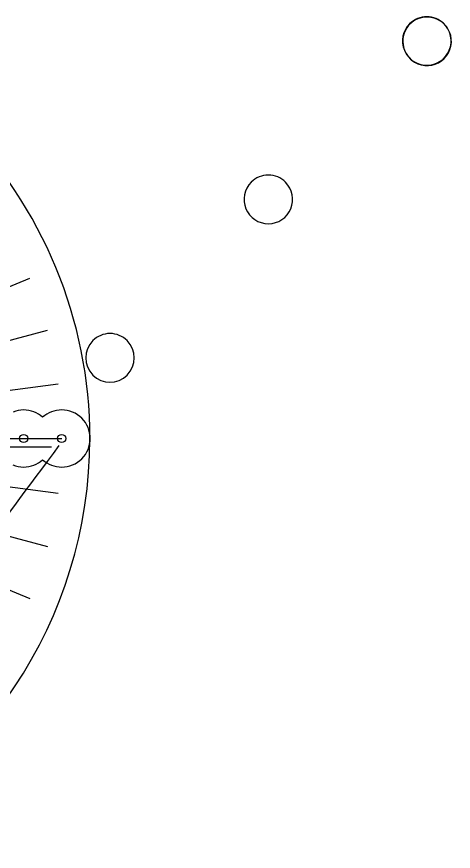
# Model space of a CAD drawing. Extents: x -2 to 3329, y -17 to 3184.
# Drawn here: x 548 to 829, y 147 to 683 of the extents above; entities that cross this region are included whole.
import ezdxf

# ---------------------------------------------------------------- set-up
doc = ezdxf.new("R2010")
doc.units = 0
for name, color, linetype in [('Centerlines', 7, 'CONTINUOUS'), ('Holes', 7, 'CONTINUOUS'), ('Pixel_Numbers', 7, 'CONTINUOUS')]:
    doc.layers.add(name, color=color, linetype=linetype)

msp = doc.modelspace()

# ---------------------------------------------------------------- linework, layer by layer
at = {"layer": 'Centerlines', "color": 1}
for points in [[(800.441916, 678.739111)], [(796.052079, 667.456272)], [(698.605514, 576.928762)], [(596.769112, 475.118412)]]:
    msp.add_lwpolyline(points, close=True, dxfattribs=at)
for points in [[(307.755358, 412.234579), (556.272219, 515.173465)], [(307.748191, 412.247367), (567.575114, 481.867757)], [(307.779819, 412.220801), (574.471163, 447.331326)], [(307.718497, 412.269293), (574.409842, 377.158768)], [(307.768104, 412.240162), (576.76068, 412.240162)], [(307.776003, 412.542173), (567.602926, 342.921784)], [(307.790441, 412.443102), (556.307302, 309.504216)]]:
    msp.add_lwpolyline(points, dxfattribs=at)
for points in [[(811.487392, 683.312641), (807.344754, 683.313171), (803.371578, 681.668023), (800.441916, 678.739111)], [(811.671914, 683.076107), (807.529276, 683.076107), (803.55631, 681.43045), (800.627023, 678.501163)], [(822.531698, 678.736285), (819.602785, 681.665947), (815.63003, 683.312111), (811.487392, 683.312641)], [(826.10276, 673.433724), (823.685106, 679.270456), (817.989548, 683.076107), (811.671914, 683.076107)], [(800.441916, 678.739111), (795.974103, 674.272441), (794.636877, 667.554242), (797.053784, 661.717201)], [(800.627023, 678.501163), (797.697736, 675.571876), (796.052079, 671.59891), (796.052079, 667.456272)], [(825.915475, 661.713509), (828.333875, 667.549931), (826.998368, 674.268472), (822.531698, 678.736285)], [(822.716805, 656.411381), (827.184047, 660.878622), (828.520414, 667.596992), (826.10276, 673.433724)], [(796.052079, 667.456272), (796.052079, 661.138639), (799.85773, 655.44308), (805.694462, 653.025426)], [(797.053784, 661.717201), (799.470691, 655.880159), (805.165762, 652.07378), (811.483396, 652.072972)], [(811.483396, 652.072972), (817.801029, 652.072164), (823.497074, 655.877086), (825.915475, 661.713509)], [(805.694462, 653.025426), (811.531194, 650.607773), (818.249564, 651.944139), (822.716805, 656.411381)], [(594.907783, 412.24212), (594.907783, 488.39849), (564.654783, 561.435693), (510.804097, 615.286379)], [(709.65099, 581.502292), (705.508352, 581.502822), (701.535176, 579.857674), (698.605514, 576.928762)], [(720.695296, 576.925936), (717.766383, 579.855598), (713.793628, 581.501762), (709.65099, 581.502292)], [(698.605514, 576.928762), (694.137701, 572.462092), (692.800475, 565.743893), (695.217381, 559.906852)], [(724.079073, 559.903159), (726.497473, 565.739582), (725.161966, 572.458123), (720.695296, 576.925936)], [(695.217381, 559.906852), (697.634288, 554.06981), (703.32936, 550.263431), (709.646993, 550.262623)], [(709.646993, 550.262623), (715.964627, 550.261815), (721.660672, 554.066737), (724.079073, 559.903159)], [(607.814588, 479.691943), (603.67195, 479.692473), (599.698773, 478.047325), (596.769112, 475.118412)], [(618.858894, 475.115586), (615.929981, 478.045248), (611.957226, 479.691413), (607.814588, 479.691943)], [(596.769112, 475.118412), (590.668406, 469.019268), (590.667141, 459.129336), (596.766286, 453.02863)], [(618.856068, 453.025804), (624.956773, 459.124949), (624.958038, 469.014881), (618.858894, 475.115586)], [(596.766286, 453.02863), (602.86543, 446.927925), (612.755362, 446.92666), (618.856068, 453.025804)], [(417.6466, 146.952011), (524.946433, 191.397057), (594.907783, 296.101618), (594.907783, 412.24212)]]:
    msp.add_open_spline(points, degree=3, dxfattribs=at)
at = {"layer": 'Holes', "color": 7}
for points in [[(552.297773, 414.89028)], [(576.751601, 414.89028)]]:
    msp.add_lwpolyline(points, close=True, dxfattribs=at)
for points in [[(552.2985, 430.581096), (549.992407, 430.57111), (547.708885, 430.126296), (545.567652, 429.269976)], [(564.527146, 425.883096), (561.168268, 428.901102), (556.814069, 430.573897), (552.2985, 430.581096)], [(576.752328, 430.581096), (572.237953, 430.573045), (567.885135, 428.900306), (564.527146, 425.883096)], [(589.720936, 425.209303), (586.28145, 428.648798), (581.616502, 430.58109), (576.752328, 430.581096)], [(595.092694, 412.24068), (595.092701, 417.104854), (593.160422, 421.769807), (589.720936, 425.209303)], [(549.645293, 412.2378), (549.645322, 413.702712), (550.832861, 414.890251), (552.297773, 414.89028)], [(552.297773, 414.89028), (553.762685, 414.890251), (554.950224, 413.702712), (554.950253, 412.2378)], [(574.099121, 412.2378), (574.09915, 413.702712), (575.286689, 414.890251), (576.751601, 414.89028)], [(576.751601, 414.89028), (578.216513, 414.890251), (579.404052, 413.702712), (579.404081, 412.2378)], [(552.297773, 409.58532), (550.832861, 409.585349), (549.645322, 410.772888), (549.645293, 412.2378)], [(554.950253, 412.2378), (554.950224, 410.772888), (553.762685, 409.585349), (552.297773, 409.58532)], [(576.751601, 409.58532), (575.286689, 409.585349), (574.09915, 410.772888), (574.099121, 412.2378)], [(579.404081, 412.2378), (579.404052, 410.772888), (578.216513, 409.585349), (576.751601, 409.58532)], [(589.721012, 399.271918), (593.160504, 402.71146), (595.092758, 407.376468), (595.092694, 412.24068)], [(552.2985, 393.900048), (556.812965, 393.9083), (561.165789, 395.5813), (564.523668, 398.598768)], [(564.523668, 398.598768), (567.882443, 395.580498), (572.236659, 393.907441), (576.752328, 393.900048)], [(576.752328, 393.900048), (581.61654, 393.900054), (586.28152, 395.832376), (589.721012, 399.271918)], [(545.33754, 395.308368), (547.543938, 394.389869), (549.908584, 393.911461), (552.2985, 393.900048)]]:
    msp.add_open_spline(points, degree=3, dxfattribs=at)
at = {"layer": 'Pixel_Numbers', "color": 3}
msp.add_lwpolyline([(570.293712, 406.660363), (343.721146, 406.660363), (343.721146, 406.660363)], dxfattribs=at)
msp.add_open_spline([(501.600334, 228.266748), (500.062615, 322.335886), (535.151513, 351.501725), (575.165779, 407.74091)], degree=3, dxfattribs=at)

doc.saveas('drawing.dxf')
